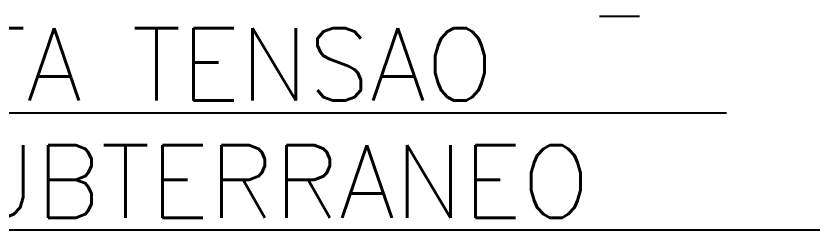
# Model space of a CAD drawing. Extents: x 0.035 to 0.854, y 0.057 to 0.57.
# Drawn here: x 0.7125 to 0.8055, y 0.5421 to 0.5668 of the extents above; entities that cross this region are included whole.
import ezdxf

# ---------------------------------------------------------------- set-up
doc = ezdxf.new("R2010")
doc.units = 0
doc.header["$LTSCALE"] = 500
doc.header["$MEASUREMENT"] = 0
doc.layers.get('0').update_dxf_attribs({"linetype": 'CONTINUOUS'})
doc.layers.add('TEXTOS', color=3, linetype='CONTINUOUS')
doc.styles.add('ROMANS', font='ROMANS.SHX', dxfattribs={"height": 80})

msp = doc.modelspace()

# ---------------------------------------------------------------- linework, layer by layer
for p, q in [((0.780014, 0.56681), (0.784652, 0.56681)), ((0.585962, 0.555614), (0.794703, 0.555614)), ((0.585576, 0.542101), (0.805527, 0.542101))]:
    msp.add_line(p, q)

# ---------------------------------------------------------------- texts
at = {"layer": 'TEXTOS', "style": 'ROMANS'}
for s, p in [('FORNECIMENTO EM ALTA TENSAO', (0.584582, 0.557055)), ('RAMAL DE ENTRADA SUBTERRANEO', (0.584582, 0.543511))]:
    msp.add_text(s, height=0.0083655, dxfattribs=at).set_placement(p)

doc.saveas('drawing.dxf')
